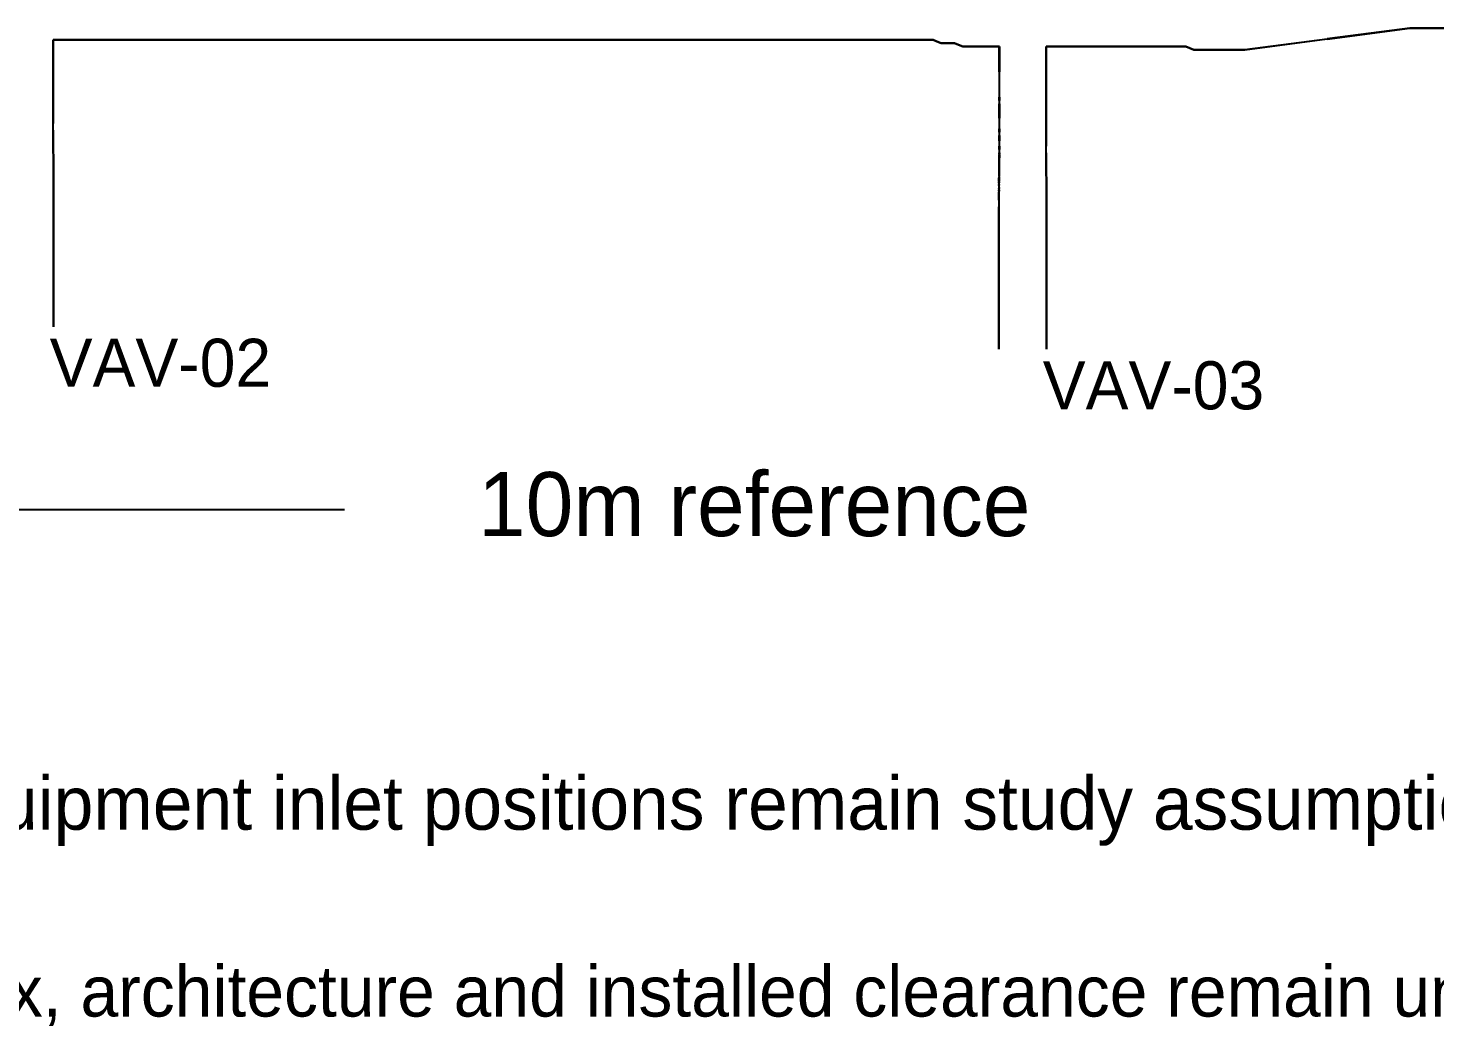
# Model space of a CAD drawing. Header units: metres. Extents: x 2 to 41.4, y 0.9 to 39.
# Drawn here: x 9.63 to 20.17, y 0.89 to 8.41 of the extents above; entities that cross this region are included whole.
import ezdxf

# ---------------------------------------------------------------- set-up
doc = ezdxf.new("R2010")
doc.units = ezdxf.units.M
for name, color, linetype in [('BSA_MATERIAL_SECTION', 7, 'Continuous'), ('BSA_SECTION_REFERENCE', 7, 'Continuous'), ('BSA_VAV_LABEL', 7, 'Continuous')]:
    doc.layers.add(name, color=color, linetype=linetype)

msp = doc.modelspace()

# ---------------------------------------------------------------- linework, layer by layer
at = {"layer": 'BSA_MATERIAL_SECTION'}
for p, q in [((19.363, 8.324), (19.98, 8.406)), ((19.98, 8.406), (19.363, 8.325)), ((20.005, 8.406), (19.98, 8.406)), ((19.98, 8.406), (20.005, 8.406)), ((20.005, 8.406), (20.03, 8.406)), ((20.03, 8.406), (20.005, 8.406)), ((20.03, 8.406), (20.03, 8.406)), ((20.03, 8.406), (20.03, 8.406)), ((20.455, 8.406), (20.03, 8.406)), ((20.03, 8.406), (20.455, 8.406)), ((20.03, 8.406), (20.03, 8.406)), ((20.03, 8.406), (20.03, 8.406)), ((9.816, 8.319), (9.903, 8.319)), ((9.816, 8.319), (9.816, 8.176)), ((9.817, 8.175), (9.817, 8.318)), ((9.904, 8.318), (9.817, 8.318)), ((9.991, 8.319), (9.903, 8.319)), ((9.904, 8.318), (9.991, 8.318)), ((9.991, 8.319), (9.991, 8.319)), ((9.991, 8.318), (9.991, 8.319)), ((9.991, 8.319), (13.175, 8.319)), ((9.991, 8.318), (9.991, 8.319)), ((9.991, 8.319), (9.991, 8.319)), ((13.175, 8.318), (9.991, 8.318)), ((16.36, 8.319), (13.175, 8.319)), ((13.175, 8.318), (16.36, 8.318)), ((16.36, 8.319), (16.385, 8.319)), ((16.36, 8.319), (16.36, 8.319)), ((16.36, 8.319), (16.36, 8.318)), ((16.36, 8.319), (16.36, 8.318)), ((16.36, 8.319), (16.36, 8.319)), ((16.385, 8.318), (16.36, 8.318)), ((16.41, 8.319), (16.385, 8.319)), ((16.385, 8.318), (16.41, 8.318)), ((16.41, 8.319), (16.438, 8.307)), ((16.438, 8.306), (16.41, 8.318)), ((16.47, 8.294), (16.438, 8.307)), ((16.438, 8.306), (16.47, 8.293)), ((16.47, 8.294), (16.495, 8.294)), ((16.495, 8.293), (16.47, 8.293)), ((16.52, 8.294), (16.495, 8.294)), ((16.495, 8.293), (16.52, 8.293)), ((16.52, 8.294), (16.52, 8.294)), ((16.52, 8.294), (16.52, 8.293)), ((16.52, 8.294), (16.545, 8.294)), ((16.52, 8.294), (16.52, 8.293)), ((16.52, 8.294), (16.52, 8.294)), ((16.545, 8.293), (16.52, 8.293)), ((16.57, 8.294), (16.545, 8.294)), ((16.545, 8.293), (16.57, 8.293)), ((16.57, 8.294), (16.601, 8.281)), ((16.601, 8.281), (16.57, 8.293)), ((16.601, 8.281), (16.631, 8.268)), ((16.631, 8.269), (16.601, 8.281)), ((16.631, 8.269), (16.656, 8.269)), ((16.656, 8.268), (16.631, 8.268)), ((16.681, 8.269), (16.656, 8.269)), ((16.656, 8.268), (16.681, 8.268)), ((16.681, 8.269), (16.681, 8.269)), ((16.681, 8.269), (16.681, 8.268)), ((16.681, 8.269), (16.793, 8.269)), ((16.681, 8.269), (16.681, 8.268)), ((16.681, 8.269), (16.681, 8.269)), ((16.793, 8.268), (16.681, 8.268)), ((16.906, 8.269), (16.793, 8.269)), ((16.793, 8.268), (16.905, 8.268)), ((16.905, 8.079), (16.905, 8.268)), ((16.906, 8.269), (16.906, 8.079)), ((17.256, 8.269), (17.368, 8.269)), ((17.256, 8.269), (17.256, 8.079)), ((17.257, 8.079), (17.257, 8.268)), ((17.369, 8.268), (17.257, 8.268)), ((17.481, 8.269), (17.368, 8.269)), ((17.369, 8.268), (17.481, 8.268)), ((17.481, 8.269), (17.481, 8.269)), ((17.481, 8.268), (17.481, 8.269)), ((17.481, 8.269), (17.867, 8.269)), ((17.481, 8.268), (17.481, 8.269)), ((17.481, 8.269), (17.481, 8.269)), ((17.867, 8.268), (17.481, 8.268)), ((18.254, 8.269), (17.867, 8.269)), ((17.867, 8.268), (18.254, 8.268)), ((18.254, 8.269), (18.279, 8.269)), ((18.254, 8.269), (18.254, 8.268)), ((18.254, 8.269), (18.254, 8.269)), ((18.254, 8.269), (18.254, 8.268)), ((18.254, 8.269), (18.254, 8.269)), ((18.279, 8.268), (18.254, 8.268)), ((18.304, 8.269), (18.279, 8.269)), ((18.279, 8.268), (18.304, 8.268)), ((18.304, 8.269), (18.333, 8.257)), ((18.333, 8.256), (18.304, 8.268)), ((18.364, 8.244), (18.333, 8.257)), ((18.333, 8.256), (18.364, 8.243)), ((18.364, 8.244), (18.389, 8.244)), ((18.389, 8.243), (18.364, 8.243)), ((18.414, 8.244), (18.389, 8.244)), ((18.389, 8.243), (18.414, 8.243)), ((18.414, 8.244), (18.439, 8.244)), ((18.414, 8.244), (18.414, 8.243)), ((18.414, 8.244), (18.414, 8.244)), ((18.414, 8.244), (18.414, 8.244)), ((18.414, 8.244), (18.414, 8.243)), ((18.439, 8.243), (18.414, 8.243)), ((18.464, 8.244), (18.439, 8.244)), ((18.439, 8.243), (18.464, 8.243)), ((18.464, 8.244), (18.542, 8.244)), ((18.542, 8.243), (18.464, 8.243)), ((18.646, 8.244), (18.542, 8.244)), ((18.542, 8.243), (18.646, 8.243)), ((18.646, 8.244), (18.671, 8.244)), ((18.671, 8.243), (18.646, 8.243)), ((18.696, 8.244), (18.671, 8.244)), ((18.671, 8.243), (18.696, 8.243)), ((18.696, 8.244), (18.696, 8.244)), ((18.696, 8.244), (18.696, 8.243)), ((18.696, 8.244), (18.696, 8.243)), ((18.696, 8.244), (18.696, 8.244)), ((18.696, 8.244), (18.721, 8.244)), ((18.721, 8.243), (18.696, 8.243)), ((18.746, 8.244), (18.721, 8.244)), ((18.721, 8.243), (18.746, 8.243)), ((18.746, 8.244), (19.363, 8.325)), ((19.363, 8.324), (18.746, 8.243)), ((9.816, 8.032), (9.816, 8.176)), ((9.817, 8.175), (9.817, 8.032)), ((9.816, 8.032), (9.816, 8.032)), ((9.816, 8.032), (9.817, 8.032)), ((9.816, 8.032), (9.817, 8.032)), ((9.816, 8.032), (9.816, 8.032)), ((9.816, 8.032), (9.816, 8.007)), ((9.817, 8.007), (9.817, 8.032)), ((16.905, 8.079), (16.905, 7.889)), ((16.906, 7.889), (16.906, 8.079)), ((17.256, 7.889), (17.256, 8.079)), ((17.257, 8.079), (17.257, 7.889)), ((9.816, 7.982), (9.816, 8.007)), ((9.816, 7.982), (9.816, 7.932)), ((9.816, 7.889), (9.816, 7.932)), ((9.817, 8.007), (9.817, 7.982)), ((9.817, 7.932), (9.817, 7.982)), ((9.817, 7.932), (9.817, 7.889)), ((9.816, 7.889), (9.816, 7.864)), ((9.816, 7.839), (9.816, 7.864)), ((9.816, 7.839), (9.816, 7.839)), ((9.816, 7.839), (9.817, 7.839)), ((9.816, 7.839), (9.816, 7.765)), ((9.816, 7.839), (9.816, 7.839)), ((9.816, 7.839), (9.817, 7.839)), ((9.817, 7.864), (9.817, 7.889)), ((9.817, 7.864), (9.817, 7.839)), ((9.817, 7.765), (9.817, 7.839)), ((16.905, 7.889), (16.905, 7.889)), ((16.905, 7.889), (16.906, 7.889)), ((16.905, 7.889), (16.906, 7.889)), ((16.905, 7.889), (16.905, 7.889)), ((16.905, 7.864), (16.905, 7.889)), ((16.905, 7.864), (16.905, 7.839)), ((16.905, 7.732), (16.905, 7.839)), ((16.906, 7.889), (16.906, 7.864)), ((16.906, 7.839), (16.906, 7.864)), ((16.906, 7.839), (16.906, 7.732)), ((17.256, 7.889), (17.256, 7.889)), ((17.256, 7.889), (17.257, 7.889)), ((17.256, 7.889), (17.257, 7.889)), ((17.256, 7.889), (17.256, 7.889)), ((17.256, 7.889), (17.256, 7.864)), ((17.256, 7.839), (17.256, 7.864)), ((17.256, 7.839), (17.256, 7.732)), ((17.257, 7.864), (17.257, 7.889)), ((17.257, 7.864), (17.257, 7.839)), ((17.257, 7.732), (17.257, 7.839)), ((9.816, 7.691), (9.816, 7.765)), ((9.817, 7.765), (9.817, 7.691)), ((16.905, 7.732), (16.905, 7.652)), ((16.906, 7.652), (16.906, 7.732)), ((17.256, 7.652), (17.256, 7.732)), ((17.257, 7.732), (17.257, 7.652)), ((9.816, 7.691), (9.817, 7.691)), ((9.816, 7.691), (9.816, 7.691)), ((9.816, 7.641), (9.816, 7.691)), ((9.816, 7.691), (9.816, 7.691)), ((9.817, 7.691), (9.816, 7.691)), ((9.816, 7.641), (9.819, 7.286)), ((9.817, 7.641), (9.817, 7.691)), ((9.819, 7.286), (9.817, 7.641)), ((16.905, 7.627), (16.905, 7.652)), ((16.905, 7.627), (16.905, 7.602)), ((16.906, 7.602), (16.905, 7.602)), ((16.905, 7.602), (16.905, 7.602)), ((16.905, 7.562), (16.905, 7.602)), ((16.906, 7.602), (16.905, 7.602)), ((16.905, 7.602), (16.905, 7.602)), ((16.906, 7.652), (16.906, 7.627)), ((16.906, 7.602), (16.906, 7.627)), ((16.906, 7.602), (16.906, 7.562)), ((17.256, 7.652), (17.256, 7.627)), ((17.256, 7.602), (17.256, 7.627)), ((17.256, 7.602), (17.256, 7.602)), ((17.256, 7.602), (17.257, 7.602)), ((17.256, 7.602), (17.256, 7.562)), ((17.256, 7.602), (17.256, 7.602)), ((17.256, 7.602), (17.257, 7.602)), ((17.257, 7.627), (17.257, 7.652)), ((17.257, 7.627), (17.257, 7.602)), ((17.257, 7.562), (17.257, 7.602)), ((16.905, 7.562), (16.905, 7.522)), ((16.905, 7.497), (16.905, 7.522)), ((16.905, 7.522), (16.906, 7.522)), ((16.905, 7.522), (16.905, 7.522)), ((16.905, 7.522), (16.906, 7.522)), ((16.905, 7.522), (16.905, 7.522)), ((16.905, 7.497), (16.905, 7.472)), ((16.906, 7.522), (16.906, 7.562)), ((16.906, 7.522), (16.906, 7.497)), ((16.906, 7.472), (16.906, 7.497)), ((17.256, 7.522), (17.256, 7.562)), ((17.256, 7.522), (17.257, 7.522)), ((17.256, 7.522), (17.256, 7.522)), ((17.256, 7.472), (17.256, 7.522)), ((17.256, 7.522), (17.256, 7.522)), ((17.257, 7.522), (17.256, 7.522)), ((17.257, 7.562), (17.257, 7.522)), ((17.257, 7.472), (17.257, 7.522)), ((16.904, 7.406), (16.905, 7.411)), ((16.904, 7.406), (16.904, 7.401)), ((16.904, 7.398), (16.904, 7.401)), ((16.904, 7.395), (16.904, 7.398)), ((16.904, 7.395), (16.904, 7.39)), ((16.904, 7.387), (16.904, 7.39)), ((16.904, 7.383), (16.904, 7.387)), ((16.904, 7.383), (16.904, 7.376)), ((16.905, 7.472), (16.905, 7.472)), ((16.905, 7.472), (16.905, 7.472)), ((16.905, 7.472), (16.905, 7.471)), ((16.905, 7.472), (16.905, 7.472)), ((16.905, 7.472), (16.905, 7.472)), ((16.905, 7.469), (16.905, 7.471)), ((16.905, 7.471), (16.905, 7.471)), ((16.905, 7.465), (16.905, 7.469)), ((16.905, 7.465), (16.905, 7.462)), ((16.905, 7.462), (16.905, 7.459)), ((16.905, 7.456), (16.905, 7.459)), ((16.905, 7.451), (16.905, 7.456)), ((16.905, 7.451), (16.905, 7.449)), ((16.905, 7.441), (16.905, 7.449)), ((16.905, 7.441), (16.905, 7.439)), ((16.905, 7.428), (16.905, 7.439)), ((16.906, 7.439), (16.905, 7.428)), ((16.905, 7.428), (16.905, 7.426)), ((16.905, 7.426), (16.905, 7.428)), ((16.905, 7.426), (16.905, 7.425)), ((16.905, 7.425), (16.905, 7.426)), ((16.905, 7.425), (16.905, 7.422)), ((16.905, 7.422), (16.905, 7.425)), ((16.905, 7.414), (16.905, 7.422)), ((16.905, 7.422), (16.905, 7.414)), ((16.905, 7.411), (16.905, 7.414)), ((16.905, 7.414), (16.905, 7.411)), ((16.905, 7.411), (16.905, 7.406)), ((16.905, 7.401), (16.905, 7.406)), ((16.905, 7.401), (16.905, 7.398)), ((16.905, 7.398), (16.905, 7.395)), ((16.905, 7.39), (16.905, 7.395)), ((16.905, 7.39), (16.905, 7.387)), ((16.905, 7.387), (16.905, 7.383)), ((16.905, 7.376), (16.905, 7.383)), ((16.906, 7.472), (16.906, 7.472)), ((16.906, 7.471), (16.906, 7.472)), ((16.906, 7.472), (16.906, 7.472)), ((16.906, 7.472), (16.906, 7.472)), ((16.906, 7.472), (16.906, 7.472)), ((16.906, 7.471), (16.906, 7.469)), ((16.906, 7.471), (16.906, 7.471)), ((16.906, 7.469), (16.906, 7.465)), ((16.906, 7.462), (16.906, 7.465)), ((16.906, 7.459), (16.906, 7.462)), ((16.906, 7.459), (16.906, 7.456)), ((16.906, 7.456), (16.906, 7.451)), ((16.906, 7.449), (16.906, 7.451)), ((16.906, 7.449), (16.906, 7.441)), ((16.906, 7.439), (16.906, 7.441)), ((17.256, 7.472), (17.259, 7.117)), ((17.259, 7.117), (17.257, 7.472)), ((9.819, 7.236), (9.819, 7.286)), ((9.819, 7.286), (9.819, 7.236)), ((16.903, 7.281), (16.903, 7.282)), ((16.903, 7.278), (16.903, 7.281)), ((16.903, 7.278), (16.903, 7.277)), ((16.903, 7.275), (16.903, 7.277)), ((16.903, 7.273), (16.903, 7.275)), ((16.903, 7.273), (16.903, 7.27)), ((16.904, 7.373), (16.904, 7.376)), ((16.904, 7.373), (16.904, 7.372)), ((16.904, 7.372), (16.904, 7.371)), ((16.904, 7.361), (16.904, 7.371)), ((16.904, 7.361), (16.904, 7.355)), ((16.904, 7.353), (16.904, 7.355)), ((16.904, 7.351), (16.904, 7.353)), ((16.904, 7.351), (16.904, 7.349)), ((16.904, 7.348), (16.904, 7.349)), ((16.904, 7.345), (16.904, 7.348)), ((16.904, 7.339), (16.904, 7.345)), ((16.904, 7.339), (16.904, 7.336)), ((16.904, 7.336), (16.904, 7.333)), ((16.904, 7.33), (16.904, 7.333)), ((16.904, 7.328), (16.904, 7.33)), ((16.904, 7.328), (16.904, 7.324)), ((16.904, 7.323), (16.904, 7.324)), ((16.904, 7.323), (16.904, 7.323)), ((16.904, 7.323), (16.904, 7.321)), ((16.904, 7.319), (16.904, 7.321)), ((16.904, 7.319), (16.904, 7.313)), ((16.904, 7.312), (16.904, 7.313)), ((16.904, 7.311), (16.904, 7.312)), ((16.904, 7.311), (16.904, 7.308)), ((16.904, 7.304), (16.904, 7.308)), ((16.905, 7.308), (16.904, 7.304)), ((16.904, 7.304), (16.904, 7.304)), ((16.904, 7.304), (16.904, 7.303)), ((16.904, 7.303), (16.904, 7.304)), ((16.904, 7.304), (16.904, 7.304)), ((16.904, 7.302), (16.904, 7.303)), ((16.904, 7.303), (16.904, 7.302)), ((16.904, 7.302), (16.904, 7.3)), ((16.904, 7.3), (16.904, 7.302)), ((16.904, 7.299), (16.904, 7.3)), ((16.904, 7.3), (16.904, 7.299)), ((16.904, 7.299), (16.904, 7.299)), ((16.904, 7.299), (16.904, 7.299)), ((16.904, 7.295), (16.904, 7.299)), ((16.904, 7.295), (16.904, 7.299)), ((16.904, 7.295), (16.904, 7.289)), ((16.904, 7.295), (16.904, 7.289)), ((16.904, 7.287), (16.904, 7.289)), ((16.904, 7.289), (16.904, 7.287)), ((16.904, 7.287), (16.904, 7.286)), ((16.904, 7.286), (16.904, 7.287)), ((16.903, 7.282), (16.904, 7.286)), ((16.904, 7.286), (16.904, 7.286)), ((16.904, 7.286), (16.904, 7.282)), ((16.904, 7.286), (16.904, 7.286)), ((16.903, 7.282), (16.903, 7.282)), ((16.904, 7.282), (16.904, 7.281)), ((16.904, 7.282), (16.904, 7.282)), ((16.904, 7.281), (16.904, 7.278)), ((16.904, 7.277), (16.904, 7.278)), ((16.904, 7.277), (16.904, 7.275)), ((16.904, 7.275), (16.904, 7.273)), ((16.904, 7.27), (16.904, 7.273)), ((16.905, 7.376), (16.905, 7.373)), ((16.905, 7.372), (16.905, 7.373)), ((16.905, 7.371), (16.905, 7.372)), ((16.905, 7.371), (16.905, 7.361)), ((16.905, 7.355), (16.905, 7.361)), ((16.905, 7.355), (16.905, 7.353)), ((16.905, 7.353), (16.905, 7.351)), ((16.905, 7.349), (16.905, 7.351)), ((16.905, 7.349), (16.905, 7.348)), ((16.905, 7.348), (16.905, 7.345)), ((16.905, 7.345), (16.905, 7.339)), ((16.905, 7.336), (16.905, 7.339)), ((16.905, 7.333), (16.905, 7.336)), ((16.905, 7.333), (16.905, 7.33)), ((16.905, 7.33), (16.905, 7.328)), ((16.905, 7.324), (16.905, 7.328)), ((16.905, 7.324), (16.905, 7.323)), ((16.905, 7.321), (16.905, 7.323)), ((16.905, 7.323), (16.905, 7.323)), ((16.905, 7.321), (16.905, 7.319)), ((16.905, 7.313), (16.905, 7.319)), ((16.905, 7.313), (16.905, 7.312)), ((16.905, 7.312), (16.905, 7.311)), ((16.905, 7.308), (16.905, 7.311)), ((9.819, 7.236), (9.819, 7.236)), ((9.819, 6.169), (9.819, 7.236)), ((9.819, 7.236), (9.819, 6.169)), ((9.819, 7.236), (9.819, 7.236)), ((16.903, 7.27), (16.903, 7.269)), ((16.903, 7.267), (16.903, 7.269)), ((16.903, 7.267), (16.903, 7.266)), ((16.903, 7.265), (16.903, 7.266)), ((16.903, 7.264), (16.903, 7.265)), ((16.903, 7.261), (16.903, 7.264)), ((16.903, 7.261), (16.903, 7.259)), ((16.903, 7.259), (16.903, 7.258)), ((16.903, 7.255), (16.903, 7.258)), ((16.903, 7.255), (16.903, 7.254)), ((16.903, 7.253), (16.903, 7.254)), ((16.903, 7.253), (16.903, 7.252)), ((16.903, 7.247), (16.903, 7.252)), ((16.903, 7.247), (16.903, 7.245)), ((16.903, 7.244), (16.903, 7.245)), ((16.903, 7.244), (16.903, 7.244)), ((16.903, 7.244), (16.903, 7.242)), ((16.903, 7.242), (16.903, 7.24)), ((16.903, 7.24), (16.903, 7.24)), ((16.903, 7.235), (16.903, 7.24)), ((16.903, 7.235), (16.903, 7.23)), ((16.903, 7.227), (16.903, 7.23)), ((16.903, 7.227), (16.903, 7.222)), ((16.903, 7.222), (16.903, 7.213)), ((16.903, 7.213), (16.903, 7.206)), ((16.903, 7.204), (16.903, 7.206)), ((16.903, 7.202), (16.903, 7.204)), ((16.903, 7.202), (16.903, 7.196)), ((16.903, 7.189), (16.903, 7.196)), ((16.903, 7.186), (16.903, 7.189)), ((16.903, 7.185), (16.903, 7.186)), ((16.903, 7.185), (16.903, 7.183)), ((16.903, 7.183), (16.903, 7.178)), ((16.903, 7.183), (16.903, 7.178)), ((16.903, 7.176), (16.903, 7.178)), ((16.903, 7.176), (16.903, 7.178)), ((16.903, 7.176), (16.903, 7.174)), ((16.903, 7.174), (16.903, 7.176)), ((16.903, 7.174), (16.903, 7.169)), ((16.903, 7.169), (16.903, 7.174)), ((16.903, 7.164), (16.903, 7.169)), ((16.903, 7.169), (16.903, 7.164)), ((16.904, 7.269), (16.904, 7.27)), ((16.904, 7.269), (16.904, 7.267)), ((16.904, 7.266), (16.904, 7.267)), ((16.904, 7.266), (16.904, 7.265)), ((16.904, 7.265), (16.904, 7.264)), ((16.904, 7.264), (16.904, 7.261)), ((16.904, 7.259), (16.904, 7.261)), ((16.904, 7.258), (16.904, 7.259)), ((16.904, 7.258), (16.904, 7.255)), ((16.904, 7.254), (16.904, 7.255)), ((16.904, 7.254), (16.904, 7.253)), ((16.904, 7.252), (16.904, 7.253)), ((16.904, 7.252), (16.904, 7.247)), ((16.904, 7.245), (16.904, 7.247)), ((16.904, 7.245), (16.904, 7.244)), ((16.904, 7.244), (16.904, 7.244)), ((16.904, 7.242), (16.904, 7.244)), ((16.904, 7.24), (16.904, 7.242)), ((16.904, 7.24), (16.904, 7.24)), ((16.904, 7.235), (16.904, 7.24)), ((16.904, 7.235), (16.904, 7.23)), ((16.904, 7.227), (16.904, 7.23)), ((16.904, 7.222), (16.904, 7.227)), ((16.904, 7.213), (16.904, 7.222)), ((16.904, 7.213), (16.904, 7.206)), ((16.904, 7.204), (16.904, 7.206)), ((16.904, 7.202), (16.904, 7.204)), ((16.904, 7.196), (16.904, 7.202)), ((16.904, 7.196), (16.904, 7.189)), ((16.904, 7.189), (16.904, 7.186)), ((16.904, 7.186), (16.904, 7.185)), ((16.903, 7.183), (16.904, 7.185)), ((16.902, 7.153), (16.903, 7.156)), ((16.902, 7.152), (16.902, 7.153)), ((16.902, 7.149), (16.902, 7.152)), ((16.902, 7.149), (16.902, 7.143)), ((16.902, 7.137), (16.902, 7.143)), ((16.902, 7.137), (16.902, 7.134)), ((16.902, 7.134), (16.902, 7.13)), ((16.902, 7.13), (16.902, 7.126)), ((16.902, 7.123), (16.902, 7.126)), ((16.902, 7.123), (16.902, 7.117)), ((16.902, 7.117), (16.902, 7.067)), ((16.902, 7.067), (16.903, 7.067)), ((16.902, 6.533), (16.902, 7.067)), ((16.903, 7.067), (16.902, 7.067)), ((16.903, 7.161), (16.903, 7.164)), ((16.903, 7.164), (16.903, 7.161)), ((16.903, 7.159), (16.903, 7.161)), ((16.903, 7.161), (16.903, 7.159)), ((16.903, 7.159), (16.903, 7.156)), ((16.903, 7.156), (16.903, 7.159)), ((16.903, 7.156), (16.903, 7.153)), ((16.903, 7.153), (16.903, 7.152)), ((16.903, 7.152), (16.903, 7.149)), ((16.903, 7.143), (16.903, 7.149)), ((16.903, 7.143), (16.903, 7.137)), ((16.903, 7.134), (16.903, 7.137)), ((16.903, 7.13), (16.903, 7.134)), ((16.903, 7.126), (16.903, 7.13)), ((16.903, 7.126), (16.903, 7.123)), ((16.903, 7.117), (16.903, 7.123)), ((16.903, 7.117), (16.903, 7.067)), ((16.903, 7.067), (16.903, 7.067)), ((16.903, 7.067), (16.903, 6.533)), ((16.903, 7.067), (16.903, 7.067)), ((17.259, 7.067), (17.259, 7.117)), ((17.259, 7.117), (17.259, 7.067)), ((17.259, 7.067), (17.259, 7.067)), ((17.259, 6), (17.259, 7.067)), ((17.259, 7.067), (17.259, 6)), ((17.259, 7.067), (17.259, 7.067)), ((16.902, 6.533), (16.902, 6)), ((16.903, 6), (16.903, 6.533)), ((9.819, 6.169), (9.819, 6.169)), ((16.902, 6), (16.903, 6)), ((16.903, 6), (16.903, 6)), ((17.259, 6), (17.259, 6))]:
    msp.add_line(p, q, dxfattribs=at)
at = {"layer": 'BSA_SECTION_REFERENCE'}
msp.add_line((2, 4.8), (12, 4.8), dxfattribs=at)

# ---------------------------------------------------------------- texts
for s, height, p in [('10m reference', 0.48, (13, 4.6)), ('Nominal profiles, gauge and equipment inlet positions remain study assumptions', 0.4, (2, 2.4)), ('VAV internals, outlet plenums, flex, architecture and installed clearance remain unverified', 0.38, (2, 1))]:
    msp.add_text(s, height=height).set_placement(p)
at = {"layer": 'BSA_VAV_LABEL'}
for s, p in [('VAV-02', (9.791, 5.719)), ('VAV-03', (17.231, 5.55))]:
    msp.add_text(s, height=0.36, dxfattribs=at).set_placement(p)

doc.saveas('drawing.dxf')
